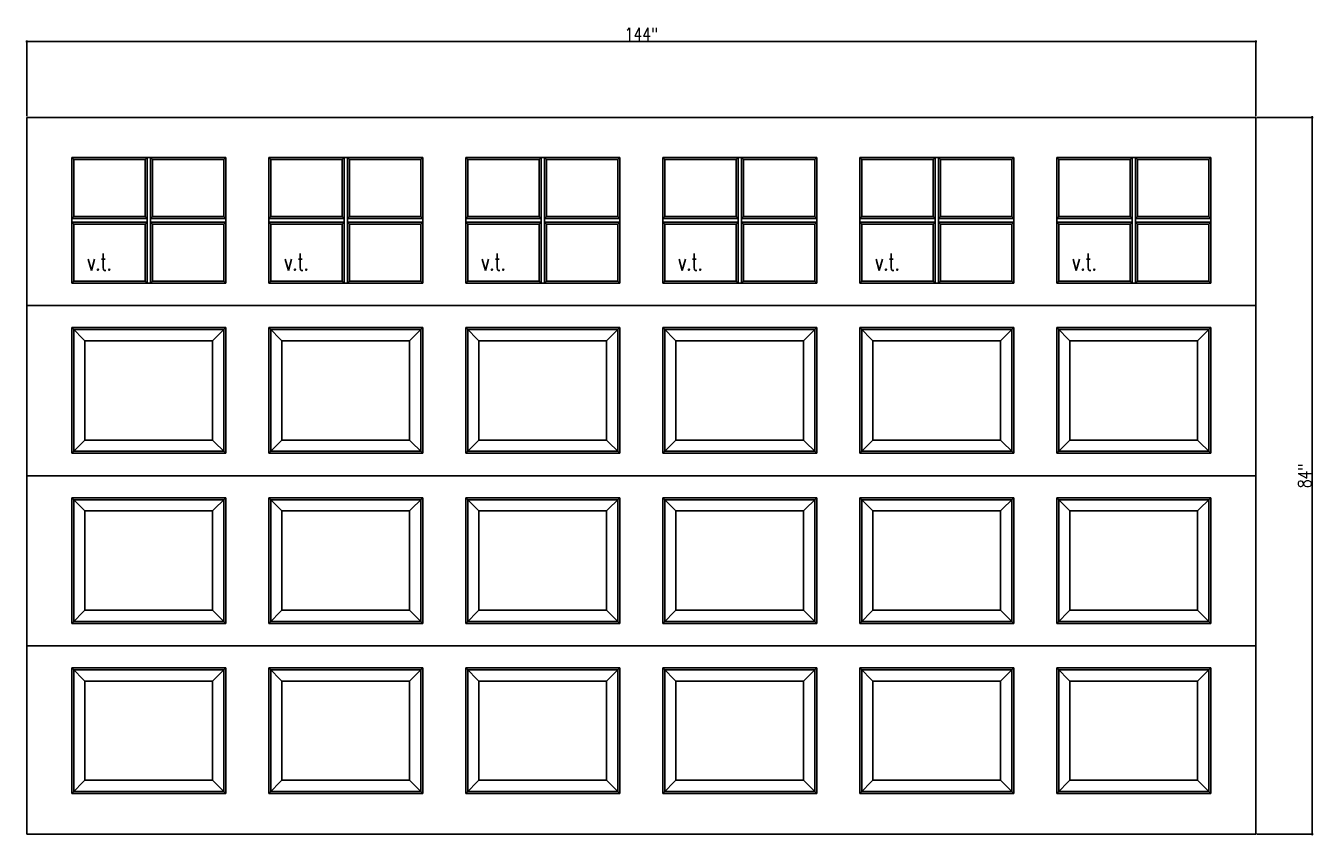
# Model space of a CAD drawing. Header units: inches. Extents: x 1985 to 11287, y 379 to 3234.
# Drawn here: x 9338.2 to 9489.1, y 2849.9 to 2944.8 of the extents above; entities that cross this region are included whole.
import ezdxf

# ---------------------------------------------------------------- set-up
doc = ezdxf.new("R2010")
doc.units = ezdxf.units.IN
doc.header["$MEASUREMENT"] = 0
doc.layers.get('0').update_dxf_attribs({"linetype": 'CONTINUOUS'})
doc.layers.get('Defpoints').update_dxf_attribs({"linetype": 'CONTINUOUS'})
doc.layers.add('COTE1-1 99', color=7, linetype='CONTINUOUS')
doc.layers.add('elevation 99', color=7, linetype='CONTINUOUS')
doc.styles.get("Standard").update_dxf_attribs({"font": 'txt.shx', "width": 0.8})
doc.dimstyles.new('Elevation', dxfattribs={"dimscale": 2, "dimtxt": 0.75, "dimasz": 0.0625, "dimexe": 0.0625, "dimexo": 0.0625, "dimgap": 0.0625, "dimtad": 1, "dimdec": 5, "dimzin": 0, "dimdsep": 46, "dimlunit": 5, "dimtxsty": 'Standard', "dimblk1": 'OBLIQUE', "dimblk2": 'OBLIQUE', "dimsah": 1, "dimcen": 2, "dimdle": 0.0625, "dimclrd": 1, "dimclre": 1, "dimadec": 1, "dimazin": 0, "dimtfac": 0.375, "dimtdec": 5, "dimtmove": 0, "dimatfit": 3, "dimldrblk": 'OBLIQUE', "dimfxl": 1, "dimfrac": 2, "dimtolj": 1, "dimtzin": 0, "dimarcsym": 0})

# ---------------------------------------------------------------- blocks, each defined once
blk = doc.blocks.new('_OBLIQUE')
at = {"color": 0, "linetype": 'ByBlock'}
blk.add_line((-0.5, -0.5), (0.5, 0.5), dxfattribs=at)
blk = doc.blocks.new('*D68')
at = {"layer": 'COTE1-1 99', "color": 1, "lineweight": -2, "transparency": 16777216}
for p, q in [((9482.44, 2942.93), (9338.19, 2942.93)), ((9338.32, 2934.18), (9338.32, 2943.06)), ((9482.32, 2934.18), (9482.32, 2943.06))]:
    blk.add_line(p, q, dxfattribs=at)
at = {"layer": 'Defpoints', "color": 0, "transparency": 16777216}
for p in [(9338.32, 2942.93), (9338.32, 2934.05), (9482.32, 2934.05)]:
    blk.add_point(p, dxfattribs=at)
at = {"layer": 'COTE1-1 99', "color": 1, "lineweight": -2, "transparency": 16777216, "xscale": 0.125, "yscale": 0.125, "zscale": 0.125, "rotation": 180}
blk.add_blockref('_OBLIQUE', (9338.32, 2942.93), dxfattribs=at)
at = {"layer": 'COTE1-1 99', "color": 1, "lineweight": -2, "transparency": 16777216, "xscale": 0.125, "yscale": 0.125, "zscale": 0.125}
blk.add_blockref('_OBLIQUE', (9482.32, 2942.93), dxfattribs=at)
at = {"layer": 'COTE1-1 99', "color": 0, "transparency": 16777216, "insert": (9410.32, 2943.81), "char_height": 1.5, "attachment_point": 5}
blk.add_mtext('\\A1;144"', dxfattribs=at)
blk = doc.blocks.new('*D69')
at = {"layer": 'COTE1-1 99', "color": 1, "lineweight": -2, "transparency": 16777216}
for p, q in [((9482.44, 2934.05), (9489.05, 2934.05)), ((9488.93, 2934.18), (9488.93, 2849.93)), ((9482.44, 2850.05), (9489.05, 2850.05))]:
    blk.add_line(p, q, dxfattribs=at)
at = {"layer": 'Defpoints', "color": 0, "transparency": 16777216}
for p in [(9482.32, 2934.05), (9482.32, 2850.05), (9488.93, 2850.05)]:
    blk.add_point(p, dxfattribs=at)
at = {"layer": 'COTE1-1 99', "color": 1, "lineweight": -2, "transparency": 16777216, "xscale": 0.125, "yscale": 0.125, "zscale": 0.125}
for p, rotation in [((9488.93, 2934.05), 90), ((9488.93, 2850.05), 270)]:
    blk.add_blockref('_OBLIQUE', p, dxfattribs=dict(at, rotation=rotation))
at = {"layer": 'COTE1-1 99', "color": 0, "transparency": 16777216, "insert": (9488.05, 2892.05), "char_height": 1.5, "attachment_point": 5, "rotation": 90}
blk.add_mtext('\\A1;84"', dxfattribs=at)

msp = doc.modelspace()

# ---------------------------------------------------------------- linework, layer by layer
at = {"layer": 'elevation 99'}
for p, q in [((9338.318175, 2934.053961), (9482.318175, 2934.053961)), ((9338.318175, 2934.053961), (9338.318175, 2850.053961)), ((9343.818175, 2934.053961), (9384.484575, 2934.053961)), ((9389.984575, 2934.053961), (9430.650975, 2934.053961)), ((9482.318175, 2934.053961), (9482.318175, 2850.053961)), ((9343.585175, 2929.349511), (9361.634375, 2929.349511)), ((9343.585175, 2929.349511), (9343.585175, 2914.633461)), ((9343.585175, 2929.349511), (9343.818175, 2929.116511)), ((9343.818175, 2929.116511), (9352.172275, 2929.116511)), ((9343.818175, 2929.116511), (9343.818175, 2922.429011)), ((9352.172275, 2929.116511), (9352.405275, 2929.349511)), ((9352.172275, 2929.116511), (9352.172275, 2922.428961)), ((9352.405275, 2929.349511), (9352.405275, 2914.633461)), ((9352.405275, 2929.349511), (9352.814275, 2929.349511)), ((9352.814275, 2929.349511), (9352.814275, 2914.633461)), ((9352.814275, 2929.349511), (9353.047275, 2929.116511)), ((9353.047275, 2929.116511), (9361.401375, 2929.116511)), ((9353.047275, 2929.116511), (9353.047275, 2922.428961)), ((9361.634375, 2929.349511), (9361.401375, 2929.116511)), ((9361.401375, 2929.116511), (9361.401375, 2922.429011)), ((9361.634375, 2929.349511), (9361.634375, 2914.633461)), ((9366.668375, 2929.349511), (9384.717575, 2929.349511)), ((9366.668375, 2929.349511), (9366.668375, 2914.633461)), ((9366.668375, 2929.349511), (9366.901375, 2929.116511)), ((9366.901375, 2929.116511), (9375.255475, 2929.116511)), ((9366.901375, 2929.116511), (9366.901375, 2922.429011)), ((9375.255475, 2929.116511), (9375.488475, 2929.349511)), ((9375.255475, 2929.116511), (9375.255475, 2922.428961)), ((9375.488475, 2929.349511), (9375.488475, 2914.633461)), ((9375.488475, 2929.349511), (9375.897475, 2929.349511)), ((9375.897475, 2929.349511), (9375.897475, 2914.633461)), ((9375.897475, 2929.349511), (9376.130475, 2929.116511)), ((9376.130475, 2929.116511), (9384.484575, 2929.116511)), ((9376.130475, 2929.116511), (9376.130475, 2922.428961)), ((9384.717575, 2929.349511), (9384.484575, 2929.116511)), ((9384.484575, 2929.116511), (9384.484575, 2922.429011)), ((9384.717575, 2929.349511), (9384.717575, 2914.633461)), ((9389.751575, 2929.349511), (9407.800775, 2929.349511)), ((9389.751575, 2929.349511), (9389.751575, 2914.633461)), ((9389.751575, 2929.349511), (9389.984575, 2929.116511)), ((9389.984575, 2929.116511), (9398.338675, 2929.116511)), ((9389.984575, 2929.116511), (9389.984575, 2922.429011)), ((9398.338675, 2929.116511), (9398.571675, 2929.349511)), ((9398.338675, 2929.116511), (9398.338675, 2922.428961)), ((9398.571675, 2929.349511), (9398.571675, 2914.633461)), ((9398.571675, 2929.349511), (9398.980675, 2929.349511)), ((9398.980675, 2929.349511), (9398.980675, 2914.633461)), ((9398.980675, 2929.349511), (9399.213675, 2929.116511)), ((9399.213675, 2929.116511), (9407.567775, 2929.116511)), ((9399.213675, 2929.116511), (9399.213675, 2922.428961)), ((9407.800775, 2929.349511), (9407.567775, 2929.116511)), ((9407.567775, 2929.116511), (9407.567775, 2922.429011)), ((9407.800775, 2929.349511), (9407.800775, 2914.633461)), ((9412.834775, 2929.349511), (9430.883975, 2929.349511)), ((9412.834775, 2929.349511), (9412.834775, 2914.633461)), ((9412.834775, 2929.349511), (9413.067775, 2929.116511)), ((9413.067775, 2929.116511), (9421.421875, 2929.116511)), ((9413.067775, 2929.116511), (9413.067775, 2922.429011)), ((9421.421875, 2929.116511), (9421.654875, 2929.349511)), ((9421.421875, 2929.116511), (9421.421875, 2922.428961)), ((9421.654875, 2929.349511), (9421.654875, 2914.633461)), ((9421.654875, 2929.349511), (9422.063875, 2929.349511)), ((9422.063875, 2929.349511), (9422.063875, 2914.633461)), ((9422.063875, 2929.349511), (9422.296875, 2929.116511)), ((9422.296875, 2929.116511), (9430.650975, 2929.116511)), ((9422.296875, 2929.116511), (9422.296875, 2922.428961)), ((9430.883975, 2929.349511), (9430.650975, 2929.116511)), ((9430.650975, 2929.116511), (9430.650975, 2922.429011)), ((9430.883975, 2929.349511), (9430.883975, 2914.633461)), ((9435.917975, 2929.349511), (9453.967175, 2929.349511)), ((9435.917975, 2929.349511), (9435.917975, 2914.633461)), ((9435.917975, 2929.349511), (9436.150975, 2929.116511)), ((9436.150975, 2929.116511), (9444.505075, 2929.116511)), ((9436.150975, 2929.116511), (9436.150975, 2922.429011)), ((9444.505075, 2929.116511), (9444.738075, 2929.349511)), ((9444.505075, 2929.116511), (9444.505075, 2922.428961)), ((9444.738075, 2929.349511), (9444.738075, 2914.633461)), ((9444.738075, 2929.349511), (9445.147075, 2929.349511)), ((9445.147075, 2929.349511), (9445.147075, 2914.633461)), ((9445.147075, 2929.349511), (9445.380075, 2929.116511)), ((9445.380075, 2929.116511), (9453.734175, 2929.116511)), ((9445.380075, 2929.116511), (9445.380075, 2922.428961)), ((9453.967175, 2929.349511), (9453.734175, 2929.116511)), ((9453.734175, 2929.116511), (9453.734175, 2922.429011)), ((9453.967175, 2929.349511), (9453.967175, 2914.633461)), ((9459.001175, 2929.349511), (9477.050375, 2929.349511)), ((9459.001175, 2929.349511), (9459.001175, 2914.633461)), ((9459.001175, 2929.349511), (9459.234175, 2929.116511)), ((9459.234175, 2929.116511), (9467.588275, 2929.116511)), ((9459.234175, 2929.116511), (9459.234175, 2922.429011)), ((9467.588275, 2929.116511), (9467.821275, 2929.349511)), ((9467.588275, 2929.116511), (9467.588275, 2922.428961)), ((9467.821275, 2929.349511), (9467.821275, 2914.633461)), ((9467.821275, 2929.349511), (9468.230275, 2929.349511)), ((9468.230275, 2929.349511), (9468.230275, 2914.633461)), ((9468.230275, 2929.349511), (9468.463275, 2929.116511)), ((9468.463275, 2929.116511), (9476.817375, 2929.116511)), ((9468.463275, 2929.116511), (9468.463275, 2922.428961)), ((9477.050375, 2929.349511), (9476.817375, 2929.116511)), ((9476.817375, 2929.116511), (9476.817375, 2922.429011)), ((9477.050375, 2929.349511), (9477.050375, 2914.633461)), ((9343.818175, 2922.429011), (9343.585175, 2922.196011)), ((9350.510741, 2922.195961), (9343.585175, 2922.196011)), ((9350.277741, 2922.428961), (9343.818175, 2922.429011)), ((9352.405275, 2922.195961), (9348.905975, 2922.196011)), ((9352.172275, 2922.428961), (9350.277741, 2922.428961)), ((9352.405275, 2922.195961), (9352.172275, 2922.428961)), ((9352.814275, 2922.195961), (9353.047275, 2922.428961)), ((9361.634375, 2922.196011), (9352.814275, 2922.195961)), ((9361.401375, 2922.429011), (9353.047275, 2922.428961)), ((9361.634375, 2922.196011), (9361.401375, 2922.429011)), ((9366.901375, 2922.429011), (9366.668375, 2922.196011)), ((9373.593941, 2922.195961), (9366.668375, 2922.196011)), ((9373.360941, 2922.428961), (9366.901375, 2922.429011)), ((9375.488475, 2922.195961), (9372.080775, 2922.196011)), ((9375.255475, 2922.428961), (9373.360941, 2922.428961)), ((9375.488475, 2922.195961), (9375.255475, 2922.428961)), ((9375.897475, 2922.195961), (9376.130475, 2922.428961)), ((9384.717575, 2922.196011), (9375.897475, 2922.195961)), ((9384.484575, 2922.429011), (9376.130475, 2922.428961)), ((9384.717575, 2922.196011), (9384.484575, 2922.429011)), ((9389.984575, 2922.429011), (9389.751575, 2922.196011)), ((9396.677141, 2922.195961), (9389.751575, 2922.196011)), ((9396.444141, 2922.428961), (9389.984575, 2922.429011)), ((9398.571675, 2922.195961), (9395.163975, 2922.196011)), ((9398.338675, 2922.428961), (9396.444141, 2922.428961)), ((9398.571675, 2922.195961), (9398.338675, 2922.428961)), ((9398.980675, 2922.195961), (9399.213675, 2922.428961)), ((9407.800775, 2922.196011), (9398.980675, 2922.195961)), ((9407.567775, 2922.429011), (9399.213675, 2922.428961)), ((9407.800775, 2922.196011), (9407.567775, 2922.429011)), ((9413.067775, 2922.429011), (9412.834775, 2922.196011)), ((9419.760341, 2922.195961), (9412.834775, 2922.196011)), ((9419.527341, 2922.428961), (9413.067775, 2922.429011)), ((9421.654875, 2922.195961), (9418.247175, 2922.196011)), ((9421.421875, 2922.428961), (9419.527341, 2922.428961)), ((9421.654875, 2922.195961), (9421.421875, 2922.428961)), ((9422.063875, 2922.195961), (9422.296875, 2922.428961)), ((9430.883975, 2922.196011), (9422.063875, 2922.195961)), ((9430.650975, 2922.429011), (9422.296875, 2922.428961)), ((9430.883975, 2922.196011), (9430.650975, 2922.429011)), ((9436.150975, 2922.429011), (9435.917975, 2922.196011)), ((9442.843541, 2922.195961), (9435.917975, 2922.196011)), ((9442.610541, 2922.428961), (9436.150975, 2922.429011)), ((9444.738075, 2922.195961), (9441.330375, 2922.196011)), ((9444.505075, 2922.428961), (9442.610541, 2922.428961)), ((9444.738075, 2922.195961), (9444.505075, 2922.428961)), ((9445.147075, 2922.195961), (9445.380075, 2922.428961)), ((9453.967175, 2922.196011), (9445.147075, 2922.195961)), ((9453.734175, 2922.429011), (9445.380075, 2922.428961)), ((9453.967175, 2922.196011), (9453.734175, 2922.429011)), ((9459.234175, 2922.429011), (9459.001175, 2922.196011)), ((9465.926741, 2922.195961), (9459.001175, 2922.196011)), ((9465.693741, 2922.428961), (9459.234175, 2922.429011)), ((9467.821275, 2922.195961), (9464.413575, 2922.196011)), ((9467.588275, 2922.428961), (9465.693741, 2922.428961)), ((9467.821275, 2922.195961), (9467.588275, 2922.428961)), ((9468.230275, 2922.195961), (9468.463275, 2922.428961)), ((9477.050375, 2922.196011), (9468.230275, 2922.195961)), ((9476.817375, 2922.429011), (9468.463275, 2922.428961)), ((9477.050375, 2922.196011), (9476.817375, 2922.429011)), ((9343.818175, 2921.554011), (9343.585175, 2921.787011)), ((9350.510741, 2921.786961), (9343.585175, 2921.787011)), ((9343.818175, 2921.554011), (9343.818175, 2914.866461)), ((9350.277741, 2921.553961), (9343.818175, 2921.554011)), ((9352.405275, 2921.786961), (9348.905975, 2921.787011)), ((9352.172275, 2921.553961), (9350.277741, 2921.553961)), ((9352.172275, 2921.553961), (9352.405275, 2921.786961)), ((9352.172275, 2921.553961), (9352.172275, 2914.866461)), ((9361.634375, 2921.787011), (9352.814275, 2921.786961)), ((9353.047275, 2921.553961), (9352.814275, 2921.786961)), ((9361.401375, 2921.554011), (9353.047275, 2921.553961)), ((9353.047275, 2921.553961), (9353.047275, 2914.866461)), ((9361.401375, 2921.554011), (9361.634375, 2921.787011)), ((9361.401375, 2921.554011), (9361.401375, 2914.866461)), ((9366.901375, 2921.554011), (9366.668375, 2921.787011)), ((9373.593941, 2921.786961), (9366.668375, 2921.787011)), ((9366.901375, 2921.554011), (9366.901375, 2914.866461)), ((9373.360941, 2921.553961), (9366.901375, 2921.554011)), ((9375.488475, 2921.786961), (9372.080775, 2921.787011)), ((9375.255475, 2921.553961), (9373.360941, 2921.553961)), ((9375.255475, 2921.553961), (9375.488475, 2921.786961)), ((9375.255475, 2921.553961), (9375.255475, 2914.866461)), ((9384.717575, 2921.787011), (9375.897475, 2921.786961)), ((9376.130475, 2921.553961), (9375.897475, 2921.786961)), ((9384.484575, 2921.554011), (9376.130475, 2921.553961)), ((9376.130475, 2921.553961), (9376.130475, 2914.866461)), ((9384.484575, 2921.554011), (9384.717575, 2921.787011)), ((9384.484575, 2921.554011), (9384.484575, 2914.866461)), ((9389.984575, 2921.554011), (9389.751575, 2921.787011)), ((9396.677141, 2921.786961), (9389.751575, 2921.787011)), ((9389.984575, 2921.554011), (9389.984575, 2914.866461)), ((9396.444141, 2921.553961), (9389.984575, 2921.554011)), ((9398.571675, 2921.786961), (9395.163975, 2921.787011)), ((9398.338675, 2921.553961), (9396.444141, 2921.553961)), ((9398.338675, 2921.553961), (9398.571675, 2921.786961)), ((9398.338675, 2921.553961), (9398.338675, 2914.866461)), ((9407.800775, 2921.787011), (9398.980675, 2921.786961)), ((9399.213675, 2921.553961), (9398.980675, 2921.786961)), ((9407.567775, 2921.554011), (9399.213675, 2921.553961)), ((9399.213675, 2921.553961), (9399.213675, 2914.866461)), ((9407.567775, 2921.554011), (9407.800775, 2921.787011)), ((9407.567775, 2921.554011), (9407.567775, 2914.866461)), ((9413.067775, 2921.554011), (9412.834775, 2921.787011)), ((9419.760341, 2921.786961), (9412.834775, 2921.787011)), ((9413.067775, 2921.554011), (9413.067775, 2914.866461)), ((9419.527341, 2921.553961), (9413.067775, 2921.554011)), ((9421.654875, 2921.786961), (9418.247175, 2921.787011)), ((9421.421875, 2921.553961), (9419.527341, 2921.553961)), ((9421.421875, 2921.553961), (9421.654875, 2921.786961)), ((9421.421875, 2921.553961), (9421.421875, 2914.866461)), ((9430.883975, 2921.787011), (9422.063875, 2921.786961)), ((9422.296875, 2921.553961), (9422.063875, 2921.786961)), ((9430.650975, 2921.554011), (9422.296875, 2921.553961)), ((9422.296875, 2921.553961), (9422.296875, 2914.866461)), ((9430.650975, 2921.554011), (9430.883975, 2921.787011)), ((9430.650975, 2921.554011), (9430.650975, 2914.866461)), ((9436.150975, 2921.554011), (9435.917975, 2921.787011)), ((9442.843541, 2921.786961), (9435.917975, 2921.787011)), ((9436.150975, 2921.554011), (9436.150975, 2914.866461)), ((9442.610541, 2921.553961), (9436.150975, 2921.554011)), ((9444.738075, 2921.786961), (9441.330375, 2921.787011)), ((9444.505075, 2921.553961), (9442.610541, 2921.553961)), ((9444.505075, 2921.553961), (9444.738075, 2921.786961)), ((9444.505075, 2921.553961), (9444.505075, 2914.866461)), ((9453.967175, 2921.787011), (9445.147075, 2921.786961)), ((9445.380075, 2921.553961), (9445.147075, 2921.786961)), ((9453.734175, 2921.554011), (9445.380075, 2921.553961)), ((9445.380075, 2921.553961), (9445.380075, 2914.866461)), ((9453.734175, 2921.554011), (9453.967175, 2921.787011)), ((9453.734175, 2921.554011), (9453.734175, 2914.866461)), ((9459.234175, 2921.554011), (9459.001175, 2921.787011)), ((9465.926741, 2921.786961), (9459.001175, 2921.787011)), ((9459.234175, 2921.554011), (9459.234175, 2914.866461)), ((9465.693741, 2921.553961), (9459.234175, 2921.554011)), ((9467.821275, 2921.786961), (9464.413575, 2921.787011)), ((9467.588275, 2921.553961), (9465.693741, 2921.553961)), ((9467.588275, 2921.553961), (9467.821275, 2921.786961)), ((9467.588275, 2921.553961), (9467.588275, 2914.866461)), ((9477.050375, 2921.787011), (9468.230275, 2921.786961)), ((9468.463275, 2921.553961), (9468.230275, 2921.786961)), ((9476.817375, 2921.554011), (9468.463275, 2921.553961)), ((9468.463275, 2921.553961), (9468.463275, 2914.866461)), ((9476.817375, 2921.554011), (9477.050375, 2921.787011)), ((9476.817375, 2921.554011), (9476.817375, 2914.866461)), ((9343.585175, 2914.633461), (9343.818175, 2914.866461)), ((9343.818175, 2914.866461), (9352.172275, 2914.866461)), ((9352.172275, 2914.866461), (9352.405275, 2914.633461)), ((9353.047275, 2914.866461), (9352.814275, 2914.633461)), ((9353.047275, 2914.866461), (9361.401375, 2914.866461)), ((9361.634375, 2914.633461), (9361.401375, 2914.866461)), ((9366.668375, 2914.633461), (9366.901375, 2914.866461)), ((9366.901375, 2914.866461), (9375.255475, 2914.866461)), ((9375.255475, 2914.866461), (9375.488475, 2914.633461)), ((9376.130475, 2914.866461), (9375.897475, 2914.633461)), ((9376.130475, 2914.866461), (9384.484575, 2914.866461)), ((9384.717575, 2914.633461), (9384.484575, 2914.866461)), ((9389.751575, 2914.633461), (9389.984575, 2914.866461)), ((9389.984575, 2914.866461), (9398.338675, 2914.866461)), ((9398.338675, 2914.866461), (9398.571675, 2914.633461)), ((9399.213675, 2914.866461), (9398.980675, 2914.633461)), ((9399.213675, 2914.866461), (9407.567775, 2914.866461)), ((9407.800775, 2914.633461), (9407.567775, 2914.866461)), ((9412.834775, 2914.633461), (9413.067775, 2914.866461)), ((9413.067775, 2914.866461), (9421.421875, 2914.866461)), ((9421.421875, 2914.866461), (9421.654875, 2914.633461)), ((9422.296875, 2914.866461), (9422.063875, 2914.633461)), ((9422.296875, 2914.866461), (9430.650975, 2914.866461)), ((9430.883975, 2914.633461), (9430.650975, 2914.866461)), ((9435.917975, 2914.633461), (9436.150975, 2914.866461)), ((9436.150975, 2914.866461), (9444.505075, 2914.866461)), ((9444.505075, 2914.866461), (9444.738075, 2914.633461)), ((9445.380075, 2914.866461), (9445.147075, 2914.633461)), ((9445.380075, 2914.866461), (9453.734175, 2914.866461)), ((9453.967175, 2914.633461), (9453.734175, 2914.866461)), ((9459.001175, 2914.633461), (9459.234175, 2914.866461)), ((9459.234175, 2914.866461), (9467.588275, 2914.866461)), ((9467.588275, 2914.866461), (9467.821275, 2914.633461)), ((9468.463275, 2914.866461), (9468.230275, 2914.633461)), ((9468.463275, 2914.866461), (9476.817375, 2914.866461)), ((9477.050375, 2914.633461), (9476.817375, 2914.866461)), ((9343.585175, 2914.633461), (9361.634375, 2914.633461)), ((9352.405275, 2914.633461), (9352.814275, 2914.633461)), ((9366.668375, 2914.633461), (9384.717575, 2914.633461)), ((9375.488475, 2914.633461), (9375.897475, 2914.633461)), ((9389.751575, 2914.633461), (9407.800775, 2914.633461)), ((9398.571675, 2914.633461), (9398.980675, 2914.633461)), ((9412.834775, 2914.633461), (9430.883975, 2914.633461)), ((9421.654875, 2914.633461), (9422.063875, 2914.633461)), ((9435.917975, 2914.633461), (9453.967175, 2914.633461)), ((9444.738075, 2914.633461), (9445.147075, 2914.633461)), ((9459.001175, 2914.633461), (9477.050375, 2914.633461)), ((9467.821275, 2914.633461), (9468.230275, 2914.633461)), ((9338.318175, 2911.991461), (9482.318175, 2911.991461)), ((9343.585175, 2909.411961), (9361.634375, 2909.411961)), ((9343.585175, 2909.411961), (9345.130675, 2907.866461)), ((9343.585175, 2909.411961), (9343.585175, 2894.695911)), ((9343.818175, 2909.178961), (9361.401375, 2909.178961)), ((9343.818175, 2909.178961), (9343.818175, 2894.928911)), ((9361.634375, 2909.411961), (9360.088875, 2907.866461)), ((9361.401375, 2909.178961), (9361.401375, 2894.928911)), ((9361.634375, 2909.411961), (9361.634375, 2894.695911)), ((9366.668375, 2909.411961), (9384.717575, 2909.411961)), ((9366.668375, 2909.411961), (9366.668375, 2894.695911)), ((9366.668375, 2909.411961), (9368.213875, 2907.866461)), ((9366.901375, 2909.178961), (9384.484575, 2909.178961)), ((9366.901375, 2909.178961), (9366.901375, 2894.928911)), ((9384.717575, 2909.411961), (9383.172075, 2907.866461)), ((9384.484575, 2909.178961), (9384.484575, 2894.928911)), ((9384.717575, 2909.411961), (9384.717575, 2894.695911)), ((9389.751575, 2909.411961), (9407.800775, 2909.411961)), ((9389.751575, 2909.411961), (9391.297075, 2907.866461)), ((9389.751575, 2909.411961), (9389.751575, 2894.695911)), ((9389.984575, 2909.178961), (9407.567775, 2909.178961)), ((9389.984575, 2909.178961), (9389.984575, 2894.928911)), ((9407.800775, 2909.411961), (9406.255275, 2907.866461)), ((9407.567775, 2909.178961), (9407.567775, 2894.928911)), ((9407.800775, 2909.411961), (9407.800775, 2894.695911)), ((9412.834775, 2909.411961), (9430.883975, 2909.411961)), ((9412.834775, 2909.411961), (9414.380275, 2907.866461)), ((9412.834775, 2909.411961), (9412.834775, 2894.695911)), ((9413.067775, 2909.178961), (9430.650975, 2909.178961)), ((9413.067775, 2909.178961), (9413.067775, 2894.928911)), ((9430.883975, 2909.411961), (9429.338475, 2907.866461)), ((9430.650975, 2909.178961), (9430.650975, 2894.928911)), ((9430.883975, 2909.411961), (9430.883975, 2894.695911)), ((9435.917975, 2909.411961), (9453.967175, 2909.411961)), ((9435.917975, 2909.411961), (9437.463475, 2907.866461)), ((9435.917975, 2909.411961), (9435.917975, 2894.695911)), ((9436.150975, 2909.178961), (9453.734175, 2909.178961)), ((9436.150975, 2909.178961), (9436.150975, 2894.928911)), ((9453.967175, 2909.411961), (9452.421675, 2907.866461)), ((9453.734175, 2909.178961), (9453.734175, 2894.928911)), ((9453.967175, 2909.411961), (9453.967175, 2894.695911)), ((9459.001175, 2909.411961), (9477.050375, 2909.411961)), ((9459.001175, 2909.411961), (9460.546675, 2907.866461)), ((9459.001175, 2909.411961), (9459.001175, 2894.695911)), ((9459.234175, 2909.178961), (9476.817375, 2909.178961)), ((9459.234175, 2909.178961), (9459.234175, 2894.928911)), ((9477.050375, 2909.411961), (9475.504875, 2907.866461)), ((9476.817375, 2909.178961), (9476.817375, 2894.928911)), ((9477.050375, 2909.411961), (9477.050375, 2894.695911)), ((9345.130675, 2907.866461), (9360.088875, 2907.866461)), ((9345.130675, 2907.866461), (9345.130675, 2896.241411)), ((9360.088875, 2907.866461), (9360.088875, 2896.241411)), ((9368.213875, 2907.866461), (9383.172075, 2907.866461)), ((9368.213875, 2907.866461), (9368.213875, 2896.241411)), ((9383.172075, 2907.866461), (9383.172075, 2896.241411)), ((9391.297075, 2907.866461), (9406.255275, 2907.866461)), ((9391.297075, 2907.866461), (9391.297075, 2896.241411)), ((9406.255275, 2907.866461), (9406.255275, 2896.241411)), ((9414.380275, 2907.866461), (9429.338475, 2907.866461)), ((9414.380275, 2907.866461), (9414.380275, 2896.241411)), ((9429.338475, 2907.866461), (9429.338475, 2896.241411)), ((9437.463475, 2907.866461), (9452.421675, 2907.866461)), ((9437.463475, 2907.866461), (9437.463475, 2896.241411)), ((9452.421675, 2907.866461), (9452.421675, 2896.241411)), ((9460.546675, 2907.866461), (9475.504875, 2907.866461)), ((9460.546675, 2907.866461), (9460.546675, 2896.241411)), ((9475.504875, 2907.866461), (9475.504875, 2896.241411)), ((9343.585175, 2894.695911), (9345.130675, 2896.241411)), ((9345.130675, 2896.241411), (9360.088875, 2896.241411)), ((9361.634375, 2894.695911), (9360.088875, 2896.241411)), ((9366.668375, 2894.695911), (9368.213875, 2896.241411)), ((9368.213875, 2896.241411), (9383.172075, 2896.241411)), ((9384.717575, 2894.695911), (9383.172075, 2896.241411)), ((9389.751575, 2894.695911), (9391.297075, 2896.241411)), ((9391.297075, 2896.241411), (9406.255275, 2896.241411)), ((9407.800775, 2894.695911), (9406.255275, 2896.241411)), ((9412.834775, 2894.695911), (9414.380275, 2896.241411)), ((9414.380275, 2896.241411), (9429.338475, 2896.241411)), ((9430.883975, 2894.695911), (9429.338475, 2896.241411)), ((9435.917975, 2894.695911), (9437.463475, 2896.241411)), ((9437.463475, 2896.241411), (9452.421675, 2896.241411)), ((9453.967175, 2894.695911), (9452.421675, 2896.241411)), ((9459.001175, 2894.695911), (9460.546675, 2896.241411)), ((9460.546675, 2896.241411), (9475.504875, 2896.241411)), ((9477.050375, 2894.695911), (9475.504875, 2896.241411)), ((9343.585175, 2894.695911), (9361.634375, 2894.695911)), ((9343.818175, 2894.928911), (9361.401375, 2894.928911)), ((9366.668375, 2894.695911), (9384.717575, 2894.695911)), ((9366.901375, 2894.928911), (9384.484575, 2894.928911)), ((9389.751575, 2894.695911), (9407.800775, 2894.695911)), ((9389.984575, 2894.928911), (9407.567775, 2894.928911)), ((9412.834775, 2894.695911), (9430.883975, 2894.695911)), ((9413.067775, 2894.928911), (9430.650975, 2894.928911)), ((9435.917975, 2894.695911), (9453.967175, 2894.695911)), ((9436.150975, 2894.928911), (9453.734175, 2894.928911)), ((9459.001175, 2894.695911), (9477.050375, 2894.695911)), ((9459.234175, 2894.928911), (9476.817375, 2894.928911)), ((9338.318175, 2892.053961), (9482.318175, 2892.053961)), ((9343.585175, 2889.474461), (9361.634375, 2889.474461)), ((9343.585175, 2889.474461), (9343.585175, 2874.758411)), ((9343.585175, 2889.474461), (9345.130675, 2887.928961)), ((9343.818175, 2889.241461), (9361.401375, 2889.241461)), ((9343.818175, 2889.241461), (9343.818175, 2874.991411)), ((9361.634375, 2889.474461), (9360.088875, 2887.928961)), ((9361.401375, 2889.241461), (9361.401375, 2874.991411)), ((9361.634375, 2889.474461), (9361.634375, 2874.758411)), ((9366.668375, 2889.474461), (9366.668375, 2874.758411)), ((9366.668375, 2889.474461), (9384.717575, 2889.474461)), ((9366.668375, 2889.474461), (9368.213875, 2887.928961)), ((9366.901375, 2889.241461), (9366.901375, 2874.991411)), ((9366.901375, 2889.241461), (9384.484575, 2889.241461)), ((9384.717575, 2889.474461), (9383.172075, 2887.928961)), ((9384.484575, 2889.241461), (9384.484575, 2874.991411)), ((9384.717575, 2889.474461), (9384.717575, 2874.758411)), ((9389.751575, 2889.474461), (9407.800775, 2889.474461)), ((9389.751575, 2889.474461), (9389.751575, 2874.758411)), ((9389.751575, 2889.474461), (9391.297075, 2887.928961)), ((9389.984575, 2889.241461), (9407.567775, 2889.241461)), ((9389.984575, 2889.241461), (9389.984575, 2874.991411)), ((9407.800775, 2889.474461), (9406.255275, 2887.928961)), ((9407.567775, 2889.241461), (9407.567775, 2874.991411)), ((9407.800775, 2889.474461), (9407.800775, 2874.758411)), ((9412.834775, 2889.474461), (9412.834775, 2874.758411)), ((9412.834775, 2889.474461), (9430.883975, 2889.474461)), ((9412.834775, 2889.474461), (9414.380275, 2887.928961)), ((9413.067775, 2889.241461), (9413.067775, 2874.991411)), ((9413.067775, 2889.241461), (9430.650975, 2889.241461)), ((9430.883975, 2889.474461), (9429.338475, 2887.928961)), ((9430.650975, 2889.241461), (9430.650975, 2874.991411)), ((9430.883975, 2889.474461), (9430.883975, 2874.758411)), ((9435.917975, 2889.474461), (9435.917975, 2874.758411)), ((9435.917975, 2889.474461), (9453.967175, 2889.474461)), ((9435.917975, 2889.474461), (9437.463475, 2887.928961)), ((9436.150975, 2889.241461), (9436.150975, 2874.991411)), ((9436.150975, 2889.241461), (9453.734175, 2889.241461)), ((9453.967175, 2889.474461), (9452.421675, 2887.928961)), ((9453.734175, 2889.241461), (9453.734175, 2874.991411)), ((9453.967175, 2889.474461), (9453.967175, 2874.758411)), ((9459.001175, 2889.474461), (9459.001175, 2874.758411)), ((9459.001175, 2889.474461), (9477.050375, 2889.474461)), ((9459.001175, 2889.474461), (9460.546675, 2887.928961)), ((9459.234175, 2889.241461), (9459.234175, 2874.991411)), ((9459.234175, 2889.241461), (9476.817375, 2889.241461)), ((9477.050375, 2889.474461), (9475.504875, 2887.928961)), ((9476.817375, 2889.241461), (9476.817375, 2874.991411)), ((9477.050375, 2889.474461), (9477.050375, 2874.758411)), ((9345.130675, 2887.928961), (9360.088875, 2887.928961)), ((9345.130675, 2887.928961), (9345.130675, 2876.303911)), ((9360.088875, 2887.928961), (9360.088875, 2876.303911)), ((9368.213875, 2887.928961), (9368.213875, 2876.303911)), ((9368.213875, 2887.928961), (9383.172075, 2887.928961)), ((9383.172075, 2887.928961), (9383.172075, 2876.303911)), ((9391.297075, 2887.928961), (9406.255275, 2887.928961)), ((9391.297075, 2887.928961), (9391.297075, 2876.303911)), ((9406.255275, 2887.928961), (9406.255275, 2876.303911)), ((9414.380275, 2887.928961), (9414.380275, 2876.303911)), ((9414.380275, 2887.928961), (9429.338475, 2887.928961)), ((9429.338475, 2887.928961), (9429.338475, 2876.303911)), ((9437.463475, 2887.928961), (9437.463475, 2876.303911)), ((9437.463475, 2887.928961), (9452.421675, 2887.928961)), ((9452.421675, 2887.928961), (9452.421675, 2876.303911)), ((9460.546675, 2887.928961), (9460.546675, 2876.303911)), ((9460.546675, 2887.928961), (9475.504875, 2887.928961)), ((9475.504875, 2887.928961), (9475.504875, 2876.303911)), ((9343.585175, 2874.758411), (9345.130675, 2876.303911)), ((9345.130675, 2876.303911), (9360.088875, 2876.303911)), ((9361.634375, 2874.758411), (9360.088875, 2876.303911)), ((9366.668375, 2874.758411), (9368.213875, 2876.303911)), ((9368.213875, 2876.303911), (9383.172075, 2876.303911)), ((9384.717575, 2874.758411), (9383.172075, 2876.303911)), ((9389.751575, 2874.758411), (9391.297075, 2876.303911)), ((9391.297075, 2876.303911), (9406.255275, 2876.303911)), ((9407.800775, 2874.758411), (9406.255275, 2876.303911)), ((9412.834775, 2874.758411), (9414.380275, 2876.303911)), ((9414.380275, 2876.303911), (9429.338475, 2876.303911)), ((9430.883975, 2874.758411), (9429.338475, 2876.303911)), ((9435.917975, 2874.758411), (9437.463475, 2876.303911)), ((9437.463475, 2876.303911), (9452.421675, 2876.303911)), ((9453.967175, 2874.758411), (9452.421675, 2876.303911)), ((9459.001175, 2874.758411), (9460.546675, 2876.303911)), ((9460.546675, 2876.303911), (9475.504875, 2876.303911)), ((9477.050375, 2874.758411), (9475.504875, 2876.303911)), ((9343.585175, 2874.758411), (9361.634375, 2874.758411)), ((9343.818175, 2874.991411), (9361.401375, 2874.991411)), ((9366.668375, 2874.758411), (9384.717575, 2874.758411)), ((9366.901375, 2874.991411), (9384.484575, 2874.991411)), ((9389.751575, 2874.758411), (9407.800775, 2874.758411)), ((9389.984575, 2874.991411), (9407.567775, 2874.991411)), ((9412.834775, 2874.758411), (9430.883975, 2874.758411)), ((9413.067775, 2874.991411), (9430.650975, 2874.991411)), ((9435.917975, 2874.758411), (9453.967175, 2874.758411)), ((9436.150975, 2874.991411), (9453.734175, 2874.991411)), ((9459.001175, 2874.758411), (9477.050375, 2874.758411)), ((9459.234175, 2874.991411), (9476.817375, 2874.991411)), ((9338.318175, 2872.116461), (9482.318175, 2872.116461)), ((9343.585175, 2869.537011), (9361.634375, 2869.537011)), ((9343.585175, 2869.537011), (9343.585175, 2854.820961)), ((9343.585175, 2869.537011), (9345.130675, 2867.991511)), ((9361.634375, 2869.537011), (9360.088875, 2867.991511)), ((9361.634375, 2869.537011), (9361.634375, 2854.820961)), ((9366.668375, 2869.537011), (9384.717575, 2869.537011)), ((9366.668375, 2869.537011), (9366.668375, 2854.820961)), ((9366.668375, 2869.537011), (9368.213875, 2867.991511)), ((9384.717575, 2869.537011), (9383.172075, 2867.991511)), ((9384.717575, 2869.537011), (9384.717575, 2854.820961)), ((9389.751575, 2869.537011), (9407.800775, 2869.537011)), ((9389.751575, 2869.537011), (9389.751575, 2854.820961)), ((9389.751575, 2869.537011), (9391.297075, 2867.991511)), ((9407.800775, 2869.537011), (9406.255275, 2867.991511)), ((9407.800775, 2869.537011), (9407.800775, 2854.820961)), ((9412.834775, 2869.537011), (9412.834775, 2854.820961)), ((9412.834775, 2869.537011), (9430.883975, 2869.537011)), ((9412.834775, 2869.537011), (9414.380275, 2867.991511)), ((9430.883975, 2869.537011), (9429.338475, 2867.991511)), ((9430.883975, 2869.537011), (9430.883975, 2854.820961)), ((9435.917975, 2869.537011), (9435.917975, 2854.820961)), ((9435.917975, 2869.537011), (9453.967175, 2869.537011)), ((9435.917975, 2869.537011), (9437.463475, 2867.991511)), ((9453.967175, 2869.537011), (9452.421675, 2867.991511)), ((9453.967175, 2869.537011), (9453.967175, 2854.820961)), ((9459.001175, 2869.537011), (9459.001175, 2854.820961)), ((9459.001175, 2869.537011), (9477.050375, 2869.537011)), ((9459.001175, 2869.537011), (9460.546675, 2867.991511)), ((9477.050375, 2869.537011), (9475.504875, 2867.991511)), ((9477.050375, 2869.537011), (9477.050375, 2854.820961)), ((9343.818175, 2869.304011), (9361.401375, 2869.304011)), ((9343.818175, 2869.304011), (9343.818175, 2855.053961)), ((9345.130675, 2867.991511), (9360.088875, 2867.991511)), ((9345.130675, 2867.991511), (9345.130675, 2856.366461)), ((9360.088875, 2867.991511), (9360.088875, 2856.366461)), ((9361.401375, 2869.304011), (9361.401375, 2855.053961)), ((9366.901375, 2869.304011), (9384.484575, 2869.304011)), ((9366.901375, 2869.304011), (9366.901375, 2855.053961)), ((9368.213875, 2867.991511), (9383.172075, 2867.991511)), ((9368.213875, 2867.991511), (9368.213875, 2856.366461)), ((9383.172075, 2867.991511), (9383.172075, 2856.366461)), ((9384.484575, 2869.304011), (9384.484575, 2855.053961)), ((9389.984575, 2869.304011), (9407.567775, 2869.304011)), ((9389.984575, 2869.304011), (9389.984575, 2855.053961)), ((9391.297075, 2867.991511), (9406.255275, 2867.991511)), ((9391.297075, 2867.991511), (9391.297075, 2856.366461)), ((9406.255275, 2867.991511), (9406.255275, 2856.366461)), ((9407.567775, 2869.304011), (9407.567775, 2855.053961)), ((9413.067775, 2869.304011), (9413.067775, 2855.053961)), ((9413.067775, 2869.304011), (9430.650975, 2869.304011)), ((9414.380275, 2867.991511), (9414.380275, 2856.366461)), ((9414.380275, 2867.991511), (9429.338475, 2867.991511)), ((9429.338475, 2867.991511), (9429.338475, 2856.366461)), ((9430.650975, 2869.304011), (9430.650975, 2855.053961)), ((9436.150975, 2869.304011), (9436.150975, 2855.053961)), ((9436.150975, 2869.304011), (9453.734175, 2869.304011)), ((9437.463475, 2867.991511), (9437.463475, 2856.366461)), ((9437.463475, 2867.991511), (9452.421675, 2867.991511)), ((9452.421675, 2867.991511), (9452.421675, 2856.366461)), ((9453.734175, 2869.304011), (9453.734175, 2855.053961)), ((9459.234175, 2869.304011), (9459.234175, 2855.053961)), ((9459.234175, 2869.304011), (9476.817375, 2869.304011)), ((9460.546675, 2867.991511), (9460.546675, 2856.366461)), ((9460.546675, 2867.991511), (9475.504875, 2867.991511)), ((9475.504875, 2867.991511), (9475.504875, 2856.366461)), ((9476.817375, 2869.304011), (9476.817375, 2855.053961)), ((9343.585175, 2854.820961), (9345.130675, 2856.366461)), ((9345.130675, 2856.366461), (9360.088875, 2856.366461)), ((9361.634375, 2854.820961), (9360.088875, 2856.366461)), ((9366.668375, 2854.820961), (9368.213875, 2856.366461)), ((9368.213875, 2856.366461), (9383.172075, 2856.366461)), ((9384.717575, 2854.820961), (9383.172075, 2856.366461)), ((9389.751575, 2854.820961), (9391.297075, 2856.366461)), ((9391.297075, 2856.366461), (9406.255275, 2856.366461)), ((9407.800775, 2854.820961), (9406.255275, 2856.366461)), ((9412.834775, 2854.820961), (9414.380275, 2856.366461)), ((9414.380275, 2856.366461), (9429.338475, 2856.366461)), ((9430.883975, 2854.820961), (9429.338475, 2856.366461)), ((9435.917975, 2854.820961), (9437.463475, 2856.366461)), ((9437.463475, 2856.366461), (9452.421675, 2856.366461)), ((9453.967175, 2854.820961), (9452.421675, 2856.366461)), ((9459.001175, 2854.820961), (9460.546675, 2856.366461)), ((9460.546675, 2856.366461), (9475.504875, 2856.366461)), ((9477.050375, 2854.820961), (9475.504875, 2856.366461)), ((9343.585175, 2854.820961), (9361.634375, 2854.820961)), ((9343.818175, 2855.053961), (9361.401375, 2855.053961)), ((9366.668375, 2854.820961), (9384.717575, 2854.820961)), ((9366.901375, 2855.053961), (9384.484575, 2855.053961)), ((9389.751575, 2854.820961), (9407.800775, 2854.820961)), ((9389.984575, 2855.053961), (9407.567775, 2855.053961)), ((9412.834775, 2854.820961), (9430.883975, 2854.820961)), ((9413.067775, 2855.053961), (9430.650975, 2855.053961)), ((9435.917975, 2854.820961), (9453.967175, 2854.820961)), ((9436.150975, 2855.053961), (9453.734175, 2855.053961)), ((9459.001175, 2854.820961), (9477.050375, 2854.820961)), ((9459.234175, 2855.053961), (9476.817375, 2855.053961)), ((9338.318175, 2850.053961), (9482.318175, 2850.053961))]:
    msp.add_line(p, q, dxfattribs=at)

# ---------------------------------------------------------------- texts
at = {"layer": 'elevation 99', "width": 0.7}
for p in [(9345.398109, 2916.111725), (9368.481309, 2916.111725), (9391.564509, 2916.111725), (9414.647709, 2916.111725), (9437.730909, 2916.111725), (9460.814109, 2916.111725)]:
    msp.add_text('v.t.', height=2, dxfattribs=at).set_placement(p)

# ---------------------------------------------------------------- dimensions: what is measured, and where the dimension line sits
at = {"layer": 'COTE1-1 99'}
dim = msp.add_linear_dim(base=(9338.318175, 2942.933905), p1=(9482.318175, 2934.053961), p2=(9338.318175, 2934.053961), dimstyle='Elevation', override={"dimpost": '"'}, dxfattribs=at)
dim.commit()
dim.dimension.update_dxf_attribs({"geometry": '*D68', "text_midpoint": (9410.318175, 2942.933905), "dimtype": 160})
dim = msp.add_linear_dim(base=(9488.9299, 2850.053961), p1=(9482.318175, 2934.053961), p2=(9482.318175, 2850.053961), angle=90, dimstyle='Elevation', override={"dimpost": '"'}, dxfattribs=at)
dim.commit()
dim.dimension.update_dxf_attribs({"geometry": '*D69', "text_midpoint": (9488.0549, 2892.053961)})

doc.saveas('drawing.dxf')
